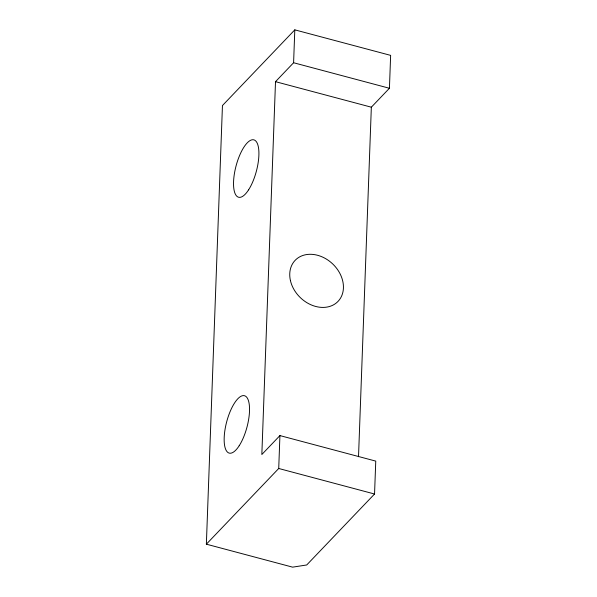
<?xml version="1.0" encoding="UTF-8"?>
<svg xmlns="http://www.w3.org/2000/svg" width="597" height="597" viewBox="0 0 597 597"><rect width="100%" height="100%" fill="white"/><g stroke="black" fill="none" stroke-linecap="round" stroke-linejoin="round"><path stroke-width="0.9" d="M294.806 29.85L293.597 62.745L275.508 81.67L261.837 454.511L279.926 435.586L375.759 461.108L374.55 494.01L306.716 564.971L292.612 567.15L206.361 544.18L222.45 105.542L294.806 29.85L390.639 55.372L389.431 88.266L371.341 107.191L358.521 456.727M206.361 544.18L278.724 468.488L279.926 435.586M293.597 62.745L389.431 88.266M275.508 81.67L371.341 107.191M278.724 468.488L374.55 494.01M239.218 445.698A29.686 10.492 -75.1 0 0 246.464 396.953A29.686 10.492 -75.1 0 0 224.86 430.586A29.686 10.492 -75.1 0 0 239.218 445.698M248.598 189.831A29.686 10.492 -75.1 0 0 255.844 141.086A29.686 10.492 -75.1 0 0 234.24 174.712A29.686 10.492 -75.1 0 0 248.598 189.831M290.426 280.575A29.686 23.358 43.7 0 0 334.902 304A29.686 23.358 43.7 0 0 324.44 257.986A29.686 23.358 43.7 0 0 290.426 280.575"/></g></svg>
